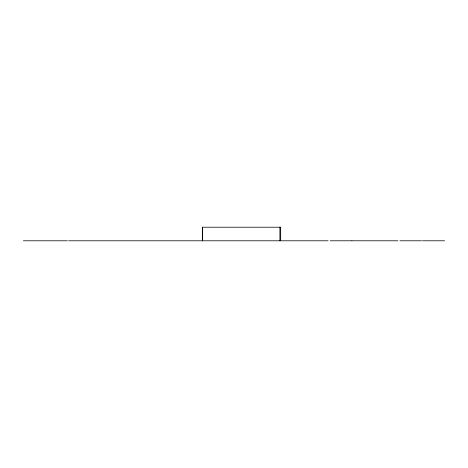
<?xml version="1.0" encoding="UTF-8"?>
<svg xmlns="http://www.w3.org/2000/svg" width="468" height="468" viewBox="0 0 468 468"><rect width="100%" height="100%" fill="white"/><g stroke="black" fill="none" stroke-linecap="round" stroke-linejoin="round"><path stroke-width="0.7" d="M23.4 240.786L67.369 240.786M68.568 240.786L328.138 240.786M330.238 240.786L351.86 240.786M351.948 240.786L397.853 240.786M399.935 240.786L421.516 240.786M422.452 240.786L444.6 240.786M280.689 240.786L280.689 227.214L202.34 227.214L202.34 240.786M279.899 227.214L279.899 240.786M202.662 227.214L202.662 240.786"/></g></svg>
